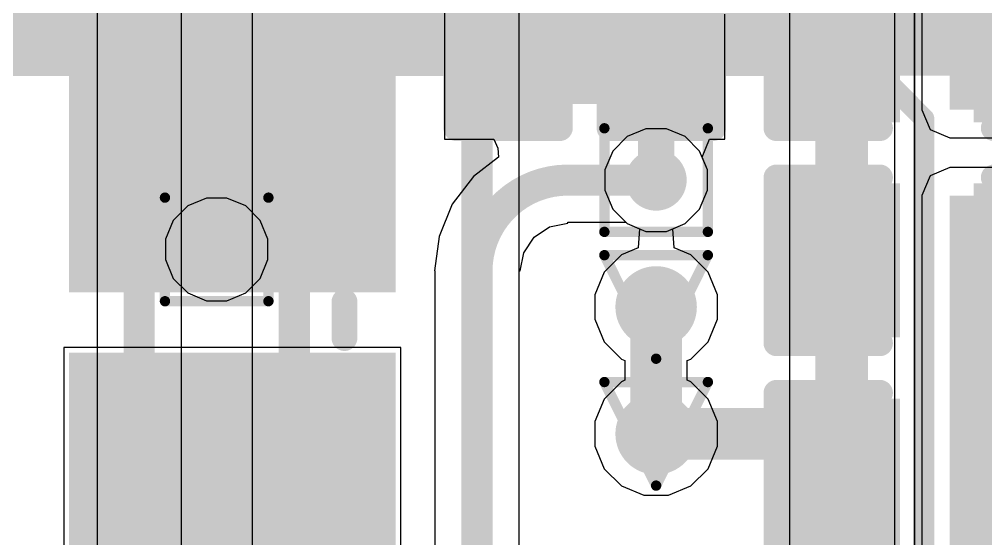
# Model space of a CAD drawing. Header units: inches. Extents: x -6 to 284, y -12 to 154.
# Drawn here: x 27.445 to 32.189, y 15.329 to 17.876 of the extents above; entities that cross this region are included whole.
import ezdxf

# ---------------------------------------------------------------- set-up
doc = ezdxf.new("R2010")
doc.units = ezdxf.units.IN
for name, color, linetype in [('Bottom Layer', 5, 'Continuous'), ('Bottom Overlay', 54, 'Continuous'), ('Bottom Paste', 16, 'Continuous'), ('Bottom Solder', 6, 'Continuous'), ('Drill Drawing', 1, 'Continuous'), ('GND-1', 16, 'Continuous'), ('GND-2', 90, 'Continuous'), ('GND-3', 216, 'Continuous'), ('GND-4', 54, 'Continuous'), ('PWR-1', 156, 'Continuous'), ('PWR-2', 130, 'Continuous'), ('Signal L1', 76, 'Continuous'), ('Signal L2', 6, 'Continuous'), ('Top Layer', 1, 'Continuous'), ('Via Holes', 16, 'Continuous')]:
    doc.layers.add(name, color=color, linetype=linetype)

# ---------------------------------------------------------------- blocks, each defined once
blk = doc.blocks.new('SMD3225_4P_B_121')
at = {"layer": 'Bottom Layer'}
for points in [[(-1.8, 1.45), (-0.4, 1.45), (-0.4, 0.25), (-1.8, 0.25)], [(0.4, 1.45), (1.8, 1.45), (1.8, 0.25), (0.4, 0.25)], [(-1.8, -0.25), (-0.4, -0.25), (-0.4, -1.45), (-1.8, -1.45)], [(0.4, -0.25), (1.8, -0.25), (1.8, -1.45), (0.4, -1.45)]]:
    blk.add_hatch(color=5, dxfattribs=at).paths.add_polyline_path(points)
at = {"layer": 'Bottom Paste'}
for points in [[(-1.8, 1.45), (-0.4, 1.45), (-0.4, 0.25), (-1.8, 0.25)], [(0.4, 1.45), (1.8, 1.45), (1.8, 0.25), (0.4, 0.25)], [(-1.8, -0.25), (-0.4, -0.25), (-0.4, -1.45), (-1.8, -1.45)], [(0.4, -0.25), (1.8, -0.25), (1.8, -1.45), (0.4, -1.45)]]:
    blk.add_hatch(color=16, dxfattribs=at).paths.add_polyline_path(points)
at = {"layer": 'Bottom Solder'}
for points in [[(-1.9016, 1.5516), (-0.2984, 1.5516), (-0.2984, 0.1484), (-1.9016, 0.1484)], [(0.2984, 1.5516), (1.9016, 1.5516), (1.9016, 0.1484), (0.2984, 0.1484)], [(-1.9016, -0.1484), (-0.2984, -0.1484), (-0.2984, -1.5516), (-1.9016, -1.5516)], [(0.2984, -0.1484), (1.9016, -0.1484), (1.9016, -1.5516), (0.2984, -1.5516)]]:
    blk.add_hatch(color=6, dxfattribs=at).paths.add_polyline_path(points)
at = {"layer": 'Bottom Overlay'}
for points in [[(-0.2032, 1.2954, 0.127, 0.127, 0), (0.1778, 1.2954, 0.127, 0.127, 0)], [(-2.0828, 0.9652, 0.127, 0.127, 0), (-1.9558, 0.8382, 0.127, 0.127, 0)], [(-2.0828, 0.7112, 0.127, 0.127, 0), (-2.0828, 0.9652, 0.127, 0.127, 0)], [(-2.0828, 0.7112, 0.127, 0.127, 0), (-1.9558, 0.8382, 0.127, 0.127, 0)], [(-1.651, 0.1016, 0.127, 0.127, 0), (-1.651, -0.0762, 0.127, 0.127, 0)], [(1.651, -0.0762, 0.127, 0.127, 0), (1.651, 0.1016, 0.127, 0.127, 0)], [(-0.2032, -1.2954, 0.127, 0.127, 0), (0.1778, -1.2954, 0.127, 0.127, 0)]]:
    blk.add_lwpolyline(points, format="xyseb", dxfattribs=at)
for points in [[(-0.2349, 1.2954, 0.0635, 0.0635, 1), (-0.1714, 1.2954, 0.0635, 0.0635, 1)], [(0.1461, 1.2954, 0.0635, 0.0635, 1), (0.2095, 1.2954, 0.0635, 0.0635, 1)], [(-2.1145, 0.9652, 0.0635, 0.0635, 1), (-2.0511, 0.9652, 0.0635, 0.0635, 1)], [(-2.1145, 0.9652, 0.0635, 0.0635, 1), (-2.0511, 0.9652, 0.0635, 0.0635, 1)], [(-1.9875, 0.8382, 0.0635, 0.0635, 1), (-1.9241, 0.8382, 0.0635, 0.0635, 1)], [(-1.9875, 0.8382, 0.0635, 0.0635, 1), (-1.9241, 0.8382, 0.0635, 0.0635, 1)], [(-2.1145, 0.7112, 0.0635, 0.0635, 1), (-2.0511, 0.7112, 0.0635, 0.0635, 1)], [(-2.1145, 0.7112, 0.0635, 0.0635, 1), (-2.0511, 0.7112, 0.0635, 0.0635, 1)], [(-1.6827, 0.1016, 0.0635, 0.0635, 1), (-1.6193, 0.1016, 0.0635, 0.0635, 1)], [(1.6193, 0.1016, 0.0635, 0.0635, 1), (1.6827, 0.1016, 0.0635, 0.0635, 1)], [(-1.6827, -0.0762, 0.0635, 0.0635, 1), (-1.6192, -0.0762, 0.0635, 0.0635, 1)], [(1.6193, -0.0762, 0.0635, 0.0635, 1), (1.6827, -0.0762, 0.0635, 0.0635, 1)], [(-0.2349, -1.2954, 0.0635, 0.0635, 1), (-0.1714, -1.2954, 0.0635, 0.0635, 1)], [(0.1461, -1.2954, 0.0635, 0.0635, 1), (0.2095, -1.2954, 0.0635, 0.0635, 1)]]:
    blk.add_lwpolyline(points, format="xyseb", close=True, dxfattribs=at)
blk = doc.blocks.new('R___0201_B_225')
at = {"layer": 'Bottom Layer'}
for points in [[(-0.41, 0.185), (-0.14, 0.185), (-0.14, -0.185), (-0.41, -0.185)], [(0.14, 0.185), (0.41, 0.185), (0.41, -0.185), (0.14, -0.185)]]:
    blk.add_hatch(color=5, dxfattribs=at).paths.add_polyline_path(points)
at = {"layer": 'Bottom Paste'}
for points in [[(-0.41, 0.185), (-0.14, 0.185), (-0.14, -0.185), (-0.41, -0.185)], [(0.14, 0.185), (0.41, 0.185), (0.41, -0.185), (0.14, -0.185)]]:
    blk.add_hatch(color=16, dxfattribs=at).paths.add_polyline_path(points)
at = {"layer": 'Bottom Solder'}
for points in [[(-0.465, 0.24), (-0.085, 0.24), (-0.085, -0.24), (-0.465, -0.24)], [(0.085, 0.24), (0.465, 0.24), (0.465, -0.24), (0.085, -0.24)]]:
    blk.add_hatch(color=6, dxfattribs=at).paths.add_polyline_path(points)
at = {"layer": 'Bottom Overlay'}
for points in [[(-0.4826, 0.254, 0.127, 0.127, 0), (0.4826, 0.254, 0.127, 0.127, 0)], [(-0.4826, -0.254, 0.127, 0.127, 0), (-0.4826, 0.254, 0.127, 0.127, 0)], [(0.4826, -0.254, 0.127, 0.127, 0), (0.4826, 0.254, 0.127, 0.127, 0)], [(0.4826, -0.254, 0.127, 0.127, 0), (-0.4826, -0.254, 0.127, 0.127, 0)]]:
    blk.add_lwpolyline(points, format="xyseb", dxfattribs=at)
for points in [[(-0.5144, 0.254, 0.0635, 0.0635, 1), (-0.4509, 0.254, 0.0635, 0.0635, 1)], [(-0.5144, 0.254, 0.0635, 0.0635, 1), (-0.4509, 0.254, 0.0635, 0.0635, 1)], [(0.4509, 0.254, 0.0635, 0.0635, 1), (0.5144, 0.254, 0.0635, 0.0635, 1)], [(0.4509, 0.254, 0.0635, 0.0635, 1), (0.5144, 0.254, 0.0635, 0.0635, 1)], [(-0.5143, -0.254, 0.0635, 0.0635, 1), (-0.4508, -0.254, 0.0635, 0.0635, 1)], [(-0.5143, -0.254, 0.0635, 0.0635, 1), (-0.4508, -0.254, 0.0635, 0.0635, 1)], [(0.4509, -0.254, 0.0635, 0.0635, 1), (0.5144, -0.254, 0.0635, 0.0635, 1)], [(0.4509, -0.254, 0.0635, 0.0635, 1), (0.5144, -0.254, 0.0635, 0.0635, 1)]]:
    blk.add_lwpolyline(points, format="xyseb", close=True, dxfattribs=at)
blk = doc.blocks.new('R___0201_B_226')
at = {"layer": 'Bottom Layer'}
for points in [[(-0.41, 0.185), (-0.14, 0.185), (-0.14, -0.185), (-0.41, -0.185)], [(0.14, 0.185), (0.41, 0.185), (0.41, -0.185), (0.14, -0.185)]]:
    blk.add_hatch(color=5, dxfattribs=at).paths.add_polyline_path(points)
at = {"layer": 'Bottom Paste'}
for points in [[(-0.41, 0.185), (-0.14, 0.185), (-0.14, -0.185), (-0.41, -0.185)], [(0.14, 0.185), (0.41, 0.185), (0.41, -0.185), (0.14, -0.185)]]:
    blk.add_hatch(color=16, dxfattribs=at).paths.add_polyline_path(points)
at = {"layer": 'Bottom Solder'}
for points in [[(-0.465, 0.24), (-0.085, 0.24), (-0.085, -0.24), (-0.465, -0.24)], [(0.085, 0.24), (0.465, 0.24), (0.465, -0.24), (0.085, -0.24)]]:
    blk.add_hatch(color=6, dxfattribs=at).paths.add_polyline_path(points)
at = {"layer": 'Bottom Overlay'}
for points in [[(0.4826, 0.254, 0.127, 0.127, 0), (-0.4826, 0.254, 0.127, 0.127, 0)], [(-0.4826, -0.254, 0.127, 0.127, 0), (-0.4826, 0.254, 0.127, 0.127, 0)], [(0.4826, -0.254, 0.127, 0.127, 0), (0.4826, 0.254, 0.127, 0.127, 0)], [(0.4826, -0.254, 0.127, 0.127, 0), (-0.4826, -0.254, 0.127, 0.127, 0)]]:
    blk.add_lwpolyline(points, format="xyseb", dxfattribs=at)
for points in [[(-0.5143, 0.254, 0.0635, 0.0635, 1), (-0.4508, 0.254, 0.0635, 0.0635, 1)], [(-0.5143, 0.254, 0.0635, 0.0635, 1), (-0.4508, 0.254, 0.0635, 0.0635, 1)], [(0.4508, 0.254, 0.0635, 0.0635, 1), (0.5143, 0.254, 0.0635, 0.0635, 1)], [(0.4508, 0.254, 0.0635, 0.0635, 1), (0.5143, 0.254, 0.0635, 0.0635, 1)], [(-0.5143, -0.254, 0.0635, 0.0635, 1), (-0.4508, -0.254, 0.0635, 0.0635, 1)], [(-0.5143, -0.254, 0.0635, 0.0635, 1), (-0.4508, -0.254, 0.0635, 0.0635, 1)], [(0.4508, -0.254, 0.0635, 0.0635, 1), (0.5143, -0.254, 0.0635, 0.0635, 1)], [(0.4508, -0.254, 0.0635, 0.0635, 1), (0.5143, -0.254, 0.0635, 0.0635, 1)]]:
    blk.add_lwpolyline(points, format="xyseb", close=True, dxfattribs=at)
blk = doc.blocks.new('C___0402_B_428')
at = {"layer": 'Bottom Layer'}
for points in [[(-0.2413, 0.3175), (-0.2413, -0.3175), (-0.6985, -0.3175), (-0.6985, 0.3175)], [(0.6985, 0.3175), (0.6985, -0.3175), (0.2413, -0.3175), (0.2413, 0.3175)]]:
    blk.add_hatch(color=5, dxfattribs=at).paths.add_polyline_path(points)
at = {"layer": 'Bottom Paste'}
for points in [[(-0.2413, 0.3175), (-0.2413, -0.3175), (-0.6985, -0.3175), (-0.6985, 0.3175)], [(0.6985, 0.3175), (0.6985, -0.3175), (0.2413, -0.3175), (0.2413, 0.3175)]]:
    blk.add_hatch(color=16, dxfattribs=at).paths.add_polyline_path(points)
at = {"layer": 'Bottom Solder'}
for points in [[(-0.1813, 0.3775), (-0.1813, -0.3775), (-0.7585, -0.3775), (-0.7585, 0.3775)], [(0.7585, 0.3775), (0.7585, -0.3775), (0.1813, -0.3775), (0.1813, 0.3775)]]:
    blk.add_hatch(color=6, dxfattribs=at).paths.add_polyline_path(points)
at = {"layer": 'Bottom Overlay'}
for points in [[(-0.7874, 0.4064, 0.127, 0.127, 0), (-0.2794, 0.4064, 0.127, 0.127, 0)], [(-0.7874, -0.4064, 0.127, 0.127, 0), (-0.7874, 0.4064, 0.127, 0.127, 0)], [(0.2794, 0.4064, 0.127, 0.127, 0), (0.7874, 0.4064, 0.127, 0.127, 0)], [(0.7874, -0.4064, 0.127, 0.127, 0), (0.7874, 0.4064, 0.127, 0.127, 0)], [(-0.7874, -0.4064, 0.127, 0.127, 0), (-0.2794, -0.4064, 0.127, 0.127, 0)], [(0.2794, -0.4064, 0.127, 0.127, 0), (0.7874, -0.4064, 0.127, 0.127, 0)]]:
    blk.add_lwpolyline(points, format="xyseb", dxfattribs=at)
for points in [[(-0.8191, 0.4064, 0.0635, 0.0635, 1), (-0.7556, 0.4064, 0.0635, 0.0635, 1)], [(-0.8191, 0.4064, 0.0635, 0.0635, 1), (-0.7556, 0.4064, 0.0635, 0.0635, 1)], [(-0.3111, 0.4064, 0.0635, 0.0635, 1), (-0.2477, 0.4064, 0.0635, 0.0635, 1)], [(0.2477, 0.4064, 0.0635, 0.0635, 1), (0.3111, 0.4064, 0.0635, 0.0635, 1)], [(0.7556, 0.4064, 0.0635, 0.0635, 1), (0.8191, 0.4064, 0.0635, 0.0635, 1)], [(0.7556, 0.4064, 0.0635, 0.0635, 1), (0.8191, 0.4064, 0.0635, 0.0635, 1)], [(-0.8191, -0.4064, 0.0635, 0.0635, 1), (-0.7556, -0.4064, 0.0635, 0.0635, 1)], [(-0.8191, -0.4064, 0.0635, 0.0635, 1), (-0.7556, -0.4064, 0.0635, 0.0635, 1)], [(-0.3111, -0.4064, 0.0635, 0.0635, 1), (-0.2477, -0.4064, 0.0635, 0.0635, 1)], [(0.2477, -0.4064, 0.0635, 0.0635, 1), (0.3111, -0.4064, 0.0635, 0.0635, 1)], [(0.7556, -0.4064, 0.0635, 0.0635, 1), (0.8191, -0.4064, 0.0635, 0.0635, 1)], [(0.7556, -0.4064, 0.0635, 0.0635, 1), (0.8191, -0.4064, 0.0635, 0.0635, 1)]]:
    blk.add_lwpolyline(points, format="xyseb", close=True, dxfattribs=at)
blk = doc.blocks.new('C___0402_B_429')
at = {"layer": 'Bottom Layer'}
for points in [[(-0.2413, 0.3175), (-0.2413, -0.3175), (-0.6985, -0.3175), (-0.6985, 0.3175)], [(0.6985, 0.3175), (0.6985, -0.3175), (0.2413, -0.3175), (0.2413, 0.3175)]]:
    blk.add_hatch(color=5, dxfattribs=at).paths.add_polyline_path(points)
at = {"layer": 'Bottom Paste'}
for points in [[(-0.2413, 0.3175), (-0.2413, -0.3175), (-0.6985, -0.3175), (-0.6985, 0.3175)], [(0.6985, 0.3175), (0.6985, -0.3175), (0.2413, -0.3175), (0.2413, 0.3175)]]:
    blk.add_hatch(color=16, dxfattribs=at).paths.add_polyline_path(points)
at = {"layer": 'Bottom Solder'}
for points in [[(-0.1813, 0.3775), (-0.1813, -0.3775), (-0.7585, -0.3775), (-0.7585, 0.3775)], [(0.7585, 0.3775), (0.7585, -0.3775), (0.1813, -0.3775), (0.1813, 0.3775)]]:
    blk.add_hatch(color=6, dxfattribs=at).paths.add_polyline_path(points)
at = {"layer": 'Bottom Overlay'}
for points in [[(-0.2794, 0.4064, 0.127, 0.127, 0), (-0.7874, 0.4064, 0.127, 0.127, 0)], [(-0.7874, 0.4064, 0.127, 0.127, 0), (-0.7874, -0.4064, 0.127, 0.127, 0)], [(0.7874, 0.4064, 0.127, 0.127, 0), (0.2794, 0.4064, 0.127, 0.127, 0)], [(0.7874, 0.4064, 0.127, 0.127, 0), (0.7874, -0.4064, 0.127, 0.127, 0)], [(-0.2794, -0.4064, 0.127, 0.127, 0), (-0.7874, -0.4064, 0.127, 0.127, 0)], [(0.7874, -0.4064, 0.127, 0.127, 0), (0.2794, -0.4064, 0.127, 0.127, 0)]]:
    blk.add_lwpolyline(points, format="xyseb", dxfattribs=at)
for points in [[(-0.8191, 0.4064, 0.0635, 0.0635, 1), (-0.7556, 0.4064, 0.0635, 0.0635, 1)], [(-0.8191, 0.4064, 0.0635, 0.0635, 1), (-0.7556, 0.4064, 0.0635, 0.0635, 1)], [(-0.3111, 0.4064, 0.0635, 0.0635, 1), (-0.2477, 0.4064, 0.0635, 0.0635, 1)], [(0.2477, 0.4064, 0.0635, 0.0635, 1), (0.3112, 0.4064, 0.0635, 0.0635, 1)], [(0.7556, 0.4064, 0.0635, 0.0635, 1), (0.8191, 0.4064, 0.0635, 0.0635, 1)], [(0.7556, 0.4064, 0.0635, 0.0635, 1), (0.8191, 0.4064, 0.0635, 0.0635, 1)], [(-0.8191, -0.4064, 0.0635, 0.0635, 1), (-0.7556, -0.4064, 0.0635, 0.0635, 1)], [(-0.8191, -0.4064, 0.0635, 0.0635, 1), (-0.7556, -0.4064, 0.0635, 0.0635, 1)], [(-0.3111, -0.4064, 0.0635, 0.0635, 1), (-0.2477, -0.4064, 0.0635, 0.0635, 1)], [(0.2477, -0.4064, 0.0635, 0.0635, 1), (0.3112, -0.4064, 0.0635, 0.0635, 1)], [(0.7556, -0.4064, 0.0635, 0.0635, 1), (0.8191, -0.4064, 0.0635, 0.0635, 1)], [(0.7556, -0.4064, 0.0635, 0.0635, 1), (0.8191, -0.4064, 0.0635, 0.0635, 1)]]:
    blk.add_lwpolyline(points, format="xyseb", close=True, dxfattribs=at)
blk = doc.blocks.new('C___0402_B_491')
at = {"layer": 'Bottom Layer'}
for points in [[(-0.2413, 0.3175), (-0.2413, -0.3175), (-0.6985, -0.3175), (-0.6985, 0.3175)], [(0.6985, 0.3175), (0.6985, -0.3175), (0.2413, -0.3175), (0.2413, 0.3175)]]:
    blk.add_hatch(color=5, dxfattribs=at).paths.add_polyline_path(points)
at = {"layer": 'Bottom Paste'}
for points in [[(-0.2413, 0.3175), (-0.2413, -0.3175), (-0.6985, -0.3175), (-0.6985, 0.3175)], [(0.6985, 0.3175), (0.6985, -0.3175), (0.2413, -0.3175), (0.2413, 0.3175)]]:
    blk.add_hatch(color=16, dxfattribs=at).paths.add_polyline_path(points)
at = {"layer": 'Bottom Solder'}
for points in [[(-0.1813, 0.3775), (-0.1813, -0.3775), (-0.7585, -0.3775), (-0.7585, 0.3775)], [(0.7585, 0.3775), (0.7585, -0.3775), (0.1813, -0.3775), (0.1813, 0.3775)]]:
    blk.add_hatch(color=6, dxfattribs=at).paths.add_polyline_path(points)
at = {"layer": 'Bottom Overlay'}
for points in [[(-0.7874, 0.4064, 0.127, 0.127, 0), (-0.2794, 0.4064, 0.127, 0.127, 0)], [(-0.7874, -0.4064, 0.127, 0.127, 0), (-0.7874, 0.4064, 0.127, 0.127, 0)], [(0.2794, 0.4064, 0.127, 0.127, 0), (0.7874, 0.4064, 0.127, 0.127, 0)], [(0.7874, -0.4064, 0.127, 0.127, 0), (0.7874, 0.4064, 0.127, 0.127, 0)], [(-0.7874, -0.4064, 0.127, 0.127, 0), (-0.2794, -0.4064, 0.127, 0.127, 0)], [(0.2794, -0.4064, 0.127, 0.127, 0), (0.7874, -0.4064, 0.127, 0.127, 0)]]:
    blk.add_lwpolyline(points, format="xyseb", dxfattribs=at)
for points in [[(-0.8191, 0.4064, 0.0635, 0.0635, 1), (-0.7556, 0.4064, 0.0635, 0.0635, 1)], [(-0.8191, 0.4064, 0.0635, 0.0635, 1), (-0.7556, 0.4064, 0.0635, 0.0635, 1)], [(-0.3111, 0.4064, 0.0635, 0.0635, 1), (-0.2477, 0.4064, 0.0635, 0.0635, 1)], [(0.2477, 0.4064, 0.0635, 0.0635, 1), (0.3111, 0.4064, 0.0635, 0.0635, 1)], [(0.7556, 0.4064, 0.0635, 0.0635, 1), (0.8191, 0.4064, 0.0635, 0.0635, 1)], [(0.7556, 0.4064, 0.0635, 0.0635, 1), (0.8191, 0.4064, 0.0635, 0.0635, 1)], [(-0.8191, -0.4064, 0.0635, 0.0635, 1), (-0.7556, -0.4064, 0.0635, 0.0635, 1)], [(-0.8191, -0.4064, 0.0635, 0.0635, 1), (-0.7556, -0.4064, 0.0635, 0.0635, 1)], [(-0.3111, -0.4064, 0.0635, 0.0635, 1), (-0.2477, -0.4064, 0.0635, 0.0635, 1)], [(0.2477, -0.4064, 0.0635, 0.0635, 1), (0.3111, -0.4064, 0.0635, 0.0635, 1)], [(0.7556, -0.4064, 0.0635, 0.0635, 1), (0.8191, -0.4064, 0.0635, 0.0635, 1)], [(0.7556, -0.4064, 0.0635, 0.0635, 1), (0.8191, -0.4064, 0.0635, 0.0635, 1)]]:
    blk.add_lwpolyline(points, format="xyseb", close=True, dxfattribs=at)

msp = doc.modelspace()

# ---------------------------------------------------------------- hatches: boundary and pattern name
at = {"layer": 'Bottom Layer'}
for points in [[(32.0133, 17.4324), (34.0744, 17.4324), (34.0744, 19.8022), (32.0133, 19.8022)], [(32.0133, 15.0924), (33.7849, 15.0924), (33.7849, 17.0111), (32.0133, 17.0111)]]:
    msp.add_hatch(color=5, dxfattribs=at).paths.add_polyline_path(points)
h = msp.add_hatch(color=5, dxfattribs=at)
edge = h.paths.add_edge_path()
edge.add_arc((30.5716, 17.0873), 0.15, 0, 360)
h = msp.add_hatch(color=5, dxfattribs=at)
edge = h.paths.add_edge_path()
edge.add_arc((28.4144, 16.7471), 0.15, 0, 360)
h = msp.add_hatch(color=5, dxfattribs=at)
edge = h.paths.add_edge_path()
edge.add_arc((30.5716, 16.465), 0.2, 0, 360)
h = msp.add_hatch(color=5, dxfattribs=at)
edge = h.paths.add_edge_path()
edge.add_arc((30.5716, 15.8427), 0.2, 0, 360)
at = {"layer": 'GND-1'}
h = msp.add_hatch(color=16, dxfattribs=at)
edge = h.paths.add_edge_path()
edge.add_arc((30.5716, 17.0873), 0.15, 0, 360)
h = msp.add_hatch(color=16, dxfattribs=at)
edge = h.paths.add_edge_path()
edge.add_arc((28.4144, 16.7471), 0.15, 0, 360)
h = msp.add_hatch(color=16, dxfattribs=at)
edge = h.paths.add_edge_path()
edge.add_arc((30.5716, 16.465), 0.2, 0, 360)
h = msp.add_hatch(color=16, dxfattribs=at)
edge = h.paths.add_edge_path()
edge.add_arc((30.5716, 15.8427), 0.2, 0, 360)
at = {"layer": 'GND-2'}
h = msp.add_hatch(color=90, dxfattribs=at)
edge = h.paths.add_edge_path()
edge.add_arc((30.5716, 17.0873), 0.15, 0, 360)
h = msp.add_hatch(color=90, dxfattribs=at)
edge = h.paths.add_edge_path()
edge.add_arc((28.4144, 16.7471), 0.15, 0, 360)
h = msp.add_hatch(color=90, dxfattribs=at)
edge = h.paths.add_edge_path()
edge.add_arc((30.5716, 16.465), 0.2, 0, 360)
h = msp.add_hatch(color=90, dxfattribs=at)
edge = h.paths.add_edge_path()
edge.add_arc((30.5716, 15.8427), 0.2, 0, 360)
at = {"layer": 'GND-3'}
h = msp.add_hatch(color=216, dxfattribs=at)
edge = h.paths.add_edge_path()
edge.add_arc((30.5716, 17.0873), 0.15, 0, 360)
h = msp.add_hatch(color=216, dxfattribs=at)
edge = h.paths.add_edge_path()
edge.add_arc((28.4144, 16.7471), 0.15, 0, 360)
h = msp.add_hatch(color=216, dxfattribs=at)
edge = h.paths.add_edge_path()
edge.add_arc((30.5716, 16.465), 0.2, 0, 360)
h = msp.add_hatch(color=216, dxfattribs=at)
edge = h.paths.add_edge_path()
edge.add_arc((30.5716, 15.8427), 0.2, 0, 360)
at = {"layer": 'GND-4'}
h = msp.add_hatch(color=54, dxfattribs=at)
edge = h.paths.add_edge_path()
edge.add_arc((30.5716, 17.0873), 0.15, 0, 360)
h = msp.add_hatch(color=54, dxfattribs=at)
edge = h.paths.add_edge_path()
edge.add_arc((28.4144, 16.7471), 0.15, 0, 360)
h = msp.add_hatch(color=54, dxfattribs=at)
edge = h.paths.add_edge_path()
edge.add_arc((30.5716, 16.465), 0.2, 0, 360)
h = msp.add_hatch(color=54, dxfattribs=at)
edge = h.paths.add_edge_path()
edge.add_arc((30.5716, 15.8427), 0.2, 0, 360)
at = {"layer": 'PWR-1'}
h = msp.add_hatch(color=156, dxfattribs=at)
edge = h.paths.add_edge_path()
edge.add_arc((30.5716, 17.0873), 0.15, 0, 360)
h = msp.add_hatch(color=156, dxfattribs=at)
edge = h.paths.add_edge_path()
edge.add_arc((28.4144, 16.7471), 0.15, 0, 360)
h = msp.add_hatch(color=156, dxfattribs=at)
edge = h.paths.add_edge_path()
edge.add_arc((30.5716, 16.465), 0.2, 0, 360)
msp.add_hatch(color=156, dxfattribs=at).paths.add_polyline_path([(32.0133, 15.3783), (33.0778, 15.3783), (33.0778, 16.6857), (32.0133, 16.6857)])
h = msp.add_hatch(color=156, dxfattribs=at)
edge = h.paths.add_edge_path()
edge.add_arc((30.5716, 15.8427), 0.2, 0, 360)
at = {"layer": 'PWR-2'}
h = msp.add_hatch(color=130, dxfattribs=at)
edge = h.paths.add_edge_path()
edge.add_arc((30.5716, 17.0873), 0.15, 0, 360)
h = msp.add_hatch(color=130, dxfattribs=at)
edge = h.paths.add_edge_path()
edge.add_arc((28.4144, 16.7471), 0.15, 0, 360)
h = msp.add_hatch(color=130, dxfattribs=at)
edge = h.paths.add_edge_path()
edge.add_arc((30.5716, 16.465), 0.2, 0, 360)
h = msp.add_hatch(color=130, dxfattribs=at)
edge = h.paths.add_edge_path()
edge.add_arc((30.5716, 15.8427), 0.2, 0, 360)
at = {"layer": 'Signal L1'}
h = msp.add_hatch(color=76, dxfattribs=at)
edge = h.paths.add_edge_path()
edge.add_arc((30.5716, 17.0873), 0.15, 0, 360)
h = msp.add_hatch(color=76, dxfattribs=at)
edge = h.paths.add_edge_path()
edge.add_arc((28.4144, 16.7471), 0.15, 0, 360)
h = msp.add_hatch(color=76, dxfattribs=at)
edge = h.paths.add_edge_path()
edge.add_arc((30.5716, 16.465), 0.2, 0, 360)
h = msp.add_hatch(color=76, dxfattribs=at)
edge = h.paths.add_edge_path()
edge.add_arc((30.5716, 15.8427), 0.2, 0, 360)
at = {"layer": 'Signal L2'}
h = msp.add_hatch(color=6, dxfattribs=at)
edge = h.paths.add_edge_path()
edge.add_arc((30.5716, 17.0873), 0.15, 0, 360)
h = msp.add_hatch(color=6, dxfattribs=at)
edge = h.paths.add_edge_path()
edge.add_arc((28.4144, 16.7471), 0.15, 0, 360)
h = msp.add_hatch(color=6, dxfattribs=at)
edge = h.paths.add_edge_path()
edge.add_arc((30.5716, 16.465), 0.2, 0, 360)
h = msp.add_hatch(color=6, dxfattribs=at)
edge = h.paths.add_edge_path()
edge.add_arc((30.5716, 15.8427), 0.2, 0, 360)
at = {"layer": 'Top Layer'}
h = msp.add_hatch(color=1, dxfattribs=at)
edge = h.paths.add_edge_path()
edge.add_arc((30.5716, 17.0873), 0.15, 0, 360)
h = msp.add_hatch(color=1, dxfattribs=at)
edge = h.paths.add_edge_path()
edge.add_arc((28.4144, 16.7471), 0.15, 0, 360)
h = msp.add_hatch(color=1, dxfattribs=at)
edge = h.paths.add_edge_path()
edge.add_arc((30.5716, 16.465), 0.2, 0, 360)
h = msp.add_hatch(color=1, dxfattribs=at)
edge = h.paths.add_edge_path()
edge.add_arc((30.5716, 15.8427), 0.2, 0, 360)
at = {"layer": 'Via Holes'}
h = msp.add_hatch(color=7, dxfattribs=at)
edge = h.paths.add_edge_path()
edge.add_arc((30.5716, 17.0873), 0.075, 0, 360)
h = msp.add_hatch(color=7, dxfattribs=at)
edge = h.paths.add_edge_path()
edge.add_arc((28.4144, 16.7471), 0.075, 0, 360)
h = msp.add_hatch(color=7, dxfattribs=at)
edge = h.paths.add_edge_path()
edge.add_arc((30.5716, 16.465), 0.1, 0, 360)
h = msp.add_hatch(color=7, dxfattribs=at)
edge = h.paths.add_edge_path()
edge.add_arc((30.5716, 15.8427), 0.1, 0, 360)

# ---------------------------------------------------------------- linework, layer by layer
at = {"layer": 'Bottom Layer'}
for p, q in [((31.8759, 19.8022), (31.8759, 17.4324)), ((29.5327, 17.9396), (29.5327, 17.8379)), ((30.909, 17.8119), (30.909, 17.9008)), ((29.5327, 17.8379), (29.5327, 17.749)), ((30.909, 17.749), (30.909, 17.8119)), ((29.5327, 17.749), (29.5327, 17.2879)), ((30.909, 17.2879), (30.909, 17.749)), ((31.8759, 17.4324), (31.9161, 17.3352)), ((31.9161, 17.3352), (32.0133, 17.2949)), ((29.5327, 17.2879), (29.7741, 17.2879)), ((29.7741, 17.2879), (29.7943, 17.2441)), ((30.7977, 17.199), (30.8333, 17.2879)), ((30.8333, 17.2879), (30.909, 17.2879)), ((32.0133, 17.2949), (34.0744, 17.2949)), ((29.7943, 17.2441), (29.7985, 17.199)), ((29.7985, 17.199), (29.6752, 17.1044)), ((30.8232, 17.1373), (30.7977, 17.199)), ((30.8232, 17.0372), (30.8232, 17.1373)), ((32.0133, 17.1485), (31.9161, 17.1083)), ((33.7849, 17.1485), (32.0133, 17.1485)), ((29.6752, 17.1044), (29.5711, 16.9688)), ((31.9161, 17.1083), (31.8759, 17.0111)), ((30.7849, 16.9448), (30.8232, 17.0372)), ((31.8759, 17.0111), (31.8759, 15.0924)), ((29.5711, 16.9688), (29.5058, 16.811)), ((30.7141, 16.874), (30.7849, 16.9448)), ((29.9723, 16.8072), (30.0483, 16.858)), ((30.0483, 16.858), (30.138, 16.8759)), ((30.138, 16.8759), (30.138, 16.8801)), ((30.138, 16.8801), (30.423, 16.8801)), ((30.423, 16.8801), (30.4291, 16.874)), ((30.4291, 16.874), (30.5216, 16.8357)), ((30.6217, 16.8357), (30.7141, 16.874)), ((29.5058, 16.811), (29.4835, 16.6416)), ((29.9215, 16.7312), (29.9723, 16.8072)), ((30.5216, 16.8357), (30.6217, 16.8357)), ((29.9037, 16.6416), (29.9215, 16.7312)), ((29.4835, 16.6416), (29.4851, 16.6416)), ((29.4851, 16.6416), (29.4851, 14.5854)), ((29.8994, 14.5854), (29.8994, 16.6416)), ((29.8994, 16.6416), (29.9037, 16.6416)), ((29.3176, 16.2658), (27.6636, 16.2658)), ((27.6636, 16.2658), (27.6636, 14.8118)), ((29.3176, 14.8118), (29.3176, 16.2658))]:
    msp.add_line(p, q, dxfattribs=at)
for points in [[(31.4799, 17.7487, 0.254, 0.254, 0), (31.4799, 17.7499, 0.254, 0.254, 0)], [(31.4799, 16.6936, 0.254, 0.254, 0), (31.4799, 17.7487, 0.254, 0.254, 0)], [(29.8447, 17.5499, 0.1778, 0.1778, 0), (30.6478, 17.5499, 0.1778, 0.1778, 0)], [(30.5716, 17.0873, 0.1778, 0.1778, 0), (30.5716, 17.4737, 0.1778, 0.1778, 0)], [(28.8564, 17.0873, 0.254, 0.254, -0.198912), (28.4906, 17.2388, 0.254, 0.254, 0)], [(29.6923, 16.6416, 0.1524, 0.1524, -0.414214), (30.138, 17.0873, 0.1524, 0.1524, 0)], [(30.138, 17.0873, 0.1524, 0.1524, 0), (30.5716, 17.0873, 0.1524, 0.1524, 0)], [(31.4799, 15.8538, 0.254, 0.254, 0), (31.4799, 16.6936, 0.254, 0.254, 0)], [(29.6923, 14.1175, 0.1524, 0.1524, 0), (29.6923, 16.6416, 0.1524, 0.1524, 0)], [(30.5716, 15.8427, 0.254, 0.254, 0), (30.5716, 16.465, 0.254, 0.254, 0)], [(30.5716, 15.8427, 0.254, 0.254, 0), (31.453, 15.8427, 0.254, 0.254, 0)], [(31.4799, 15.8538, 0.254, 0.254, -0.198911), (31.453, 15.8427, 0.254, 0.254, 0)], [(28.4906, 14.1468, 0.1778, 0.1778, 0), (28.4906, 15.5388, 0.1778, 0.1778, 0)]]:
    msp.add_lwpolyline(points, format="xyseb", dxfattribs=at)
for points in [[(31.4164, 17.7499, 0.127, 0.127, 1), (31.5434, 17.7499, 0.127, 0.127, 1)], [(31.4164, 17.7487, 0.127, 0.127, 1), (31.5434, 17.7487, 0.127, 0.127, 1)], [(31.4164, 17.7487, 0.127, 0.127, 1), (31.5434, 17.7487, 0.127, 0.127, 1)], [(29.8002, 17.5499, 0.0889, 0.0889, 1), (29.8891, 17.5499, 0.0889, 0.0889, 1)], [(30.6034, 17.5499, 0.0889, 0.0889, 1), (30.6923, 17.5499, 0.0889, 0.0889, 1)], [(30.5272, 17.4737, 0.0889, 0.0889, 1), (30.6161, 17.4737, 0.0889, 0.0889, 1)], [(28.4271, 17.2388, 0.127, 0.127, 1), (28.5541, 17.2388, 0.127, 0.127, 1)], [(28.7929, 17.0873, 0.127, 0.127, 1), (28.9199, 17.0873, 0.127, 0.127, 1)], [(30.5272, 17.0873, 0.0889, 0.0889, 1), (30.6161, 17.0873, 0.0889, 0.0889, 1)], [(30.0999, 17.0873, 0.0762, 0.0762, 1), (30.1761, 17.0873, 0.0762, 0.0762, 1)], [(30.0999, 17.0873, 0.0762, 0.0762, 1), (30.1761, 17.0873, 0.0762, 0.0762, 1)], [(30.5335, 17.0873, 0.0762, 0.0762, 1), (30.6097, 17.0873, 0.0762, 0.0762, 1)], [(31.4164, 16.6936, 0.127, 0.127, 1), (31.5434, 16.6936, 0.127, 0.127, 1)], [(31.4164, 16.6936, 0.127, 0.127, 1), (31.5434, 16.6936, 0.127, 0.127, 1)], [(29.6542, 16.6416, 0.0762, 0.0762, 1), (29.7304, 16.6416, 0.0762, 0.0762, 1)], [(29.6542, 16.6416, 0.0762, 0.0762, 1), (29.7304, 16.6416, 0.0762, 0.0762, 1)], [(30.5081, 16.465, 0.127, 0.127, 1), (30.6351, 16.465, 0.127, 0.127, 1)], [(30.5081, 15.8427, 0.127, 0.127, 1), (30.6351, 15.8427, 0.127, 0.127, 1)], [(30.5081, 15.8427, 0.127, 0.127, 1), (30.6351, 15.8427, 0.127, 0.127, 1)], [(31.3895, 15.8427, 0.127, 0.127, 1), (31.5165, 15.8427, 0.127, 0.127, 1)], [(31.3895, 15.8427, 0.127, 0.127, 1), (31.5165, 15.8427, 0.127, 0.127, 1)], [(31.4164, 15.8538, 0.127, 0.127, 1), (31.5434, 15.8538, 0.127, 0.127, 1)], [(31.4164, 15.8538, 0.127, 0.127, 1), (31.5434, 15.8538, 0.127, 0.127, 1)], [(28.4462, 15.5388, 0.0889, 0.0889, 1), (28.5351, 15.5388, 0.0889, 0.0889, 1)]]:
    msp.add_lwpolyline(points, format="xyseb", close=True, dxfattribs=at)
at = {"layer": 'Drill Drawing'}
for points in [[(30.3176, 17.3413, 0.0508, 0.0508, 0), (30.8256, 17.3413, 0.0508, 0.0508, 0)], [(30.3176, 16.8333, 0.0508, 0.0508, 0), (30.3176, 17.3413, 0.0508, 0.0508, 0)], [(30.8256, 16.8333, 0.0508, 0.0508, 0), (30.8256, 17.3413, 0.0508, 0.0508, 0)], [(28.1604, 17.0011, 0.0508, 0.0508, 0), (28.6684, 17.0011, 0.0508, 0.0508, 0)], [(28.1604, 16.4931, 0.0508, 0.0508, 0), (28.1604, 17.0011, 0.0508, 0.0508, 0)], [(28.6684, 16.4931, 0.0508, 0.0508, 0), (28.6684, 17.0011, 0.0508, 0.0508, 0)], [(30.3176, 16.8333, 0.0508, 0.0508, 0), (30.8256, 16.8333, 0.0508, 0.0508, 0)], [(30.3176, 16.719, 0.0508, 0.0508, 0), (30.8256, 16.719, 0.0508, 0.0508, 0)], [(30.3176, 16.719, 0.0508, 0.0508, 0), (30.5716, 16.211, 0.0508, 0.0508, 0)], [(30.5716, 16.211, 0.0508, 0.0508, 0), (30.8256, 16.719, 0.0508, 0.0508, 0)], [(28.1604, 16.4931, 0.0508, 0.0508, 0), (28.6684, 16.4931, 0.0508, 0.0508, 0)], [(30.3176, 16.0967, 0.0508, 0.0508, 0), (30.8256, 16.0967, 0.0508, 0.0508, 0)], [(30.3176, 16.0967, 0.0508, 0.0508, 0), (30.5716, 15.5887, 0.0508, 0.0508, 0)], [(30.5716, 15.5887, 0.0508, 0.0508, 0), (30.8256, 16.0967, 0.0508, 0.0508, 0)]]:
    msp.add_lwpolyline(points, format="xyseb", dxfattribs=at)
for points in [[(30.3049, 17.3413, 0.0254, 0.0254, 1), (30.3303, 17.3413, 0.0254, 0.0254, 1)], [(30.3049, 17.3413, 0.0254, 0.0254, 1), (30.3303, 17.3413, 0.0254, 0.0254, 1)], [(30.8129, 17.3413, 0.0254, 0.0254, 1), (30.8383, 17.3413, 0.0254, 0.0254, 1)], [(30.8129, 17.3413, 0.0254, 0.0254, 1), (30.8383, 17.3413, 0.0254, 0.0254, 1)], [(28.1477, 17.0011, 0.0254, 0.0254, 1), (28.1731, 17.0011, 0.0254, 0.0254, 1)], [(28.1477, 17.0011, 0.0254, 0.0254, 1), (28.1731, 17.0011, 0.0254, 0.0254, 1)], [(28.6557, 17.0011, 0.0254, 0.0254, 1), (28.6811, 17.0011, 0.0254, 0.0254, 1)], [(28.6557, 17.0011, 0.0254, 0.0254, 1), (28.6811, 17.0011, 0.0254, 0.0254, 1)], [(30.3049, 16.8333, 0.0254, 0.0254, 1), (30.3303, 16.8333, 0.0254, 0.0254, 1)], [(30.3049, 16.8333, 0.0254, 0.0254, 1), (30.3303, 16.8333, 0.0254, 0.0254, 1)], [(30.8129, 16.8333, 0.0254, 0.0254, 1), (30.8383, 16.8333, 0.0254, 0.0254, 1)], [(30.8129, 16.8333, 0.0254, 0.0254, 1), (30.8383, 16.8333, 0.0254, 0.0254, 1)], [(30.3049, 16.719, 0.0254, 0.0254, 1), (30.3303, 16.719, 0.0254, 0.0254, 1)], [(30.3049, 16.719, 0.0254, 0.0254, 1), (30.3303, 16.719, 0.0254, 0.0254, 1)], [(30.8129, 16.719, 0.0254, 0.0254, 1), (30.8383, 16.719, 0.0254, 0.0254, 1)], [(30.8129, 16.719, 0.0254, 0.0254, 1), (30.8383, 16.719, 0.0254, 0.0254, 1)], [(28.1477, 16.4931, 0.0254, 0.0254, 1), (28.1731, 16.4931, 0.0254, 0.0254, 1)], [(28.1477, 16.4931, 0.0254, 0.0254, 1), (28.1731, 16.4931, 0.0254, 0.0254, 1)], [(28.6557, 16.4931, 0.0254, 0.0254, 1), (28.6811, 16.4931, 0.0254, 0.0254, 1)], [(28.6557, 16.4931, 0.0254, 0.0254, 1), (28.6811, 16.4931, 0.0254, 0.0254, 1)], [(30.5589, 16.211, 0.0254, 0.0254, 1), (30.5843, 16.211, 0.0254, 0.0254, 1)], [(30.5589, 16.211, 0.0254, 0.0254, 1), (30.5843, 16.211, 0.0254, 0.0254, 1)], [(30.3049, 16.0967, 0.0254, 0.0254, 1), (30.3303, 16.0967, 0.0254, 0.0254, 1)], [(30.3049, 16.0967, 0.0254, 0.0254, 1), (30.3303, 16.0967, 0.0254, 0.0254, 1)], [(30.8129, 16.0967, 0.0254, 0.0254, 1), (30.8383, 16.0967, 0.0254, 0.0254, 1)], [(30.8129, 16.0967, 0.0254, 0.0254, 1), (30.8383, 16.0967, 0.0254, 0.0254, 1)], [(30.5589, 15.5887, 0.0254, 0.0254, 1), (30.5843, 15.5887, 0.0254, 0.0254, 1)], [(30.5589, 15.5887, 0.0254, 0.0254, 1), (30.5843, 15.5887, 0.0254, 0.0254, 1)]]:
    msp.add_lwpolyline(points, format="xyseb", close=True, dxfattribs=at)
at = {"layer": 'GND-1'}
for p, q in [((30.5216, 17.3389), (30.4291, 17.3006)), ((30.6217, 17.3389), (30.5216, 17.3389)), ((30.7141, 17.3006), (30.6217, 17.3389)), ((30.4291, 17.3006), (30.3583, 17.2298)), ((30.7849, 17.2298), (30.7141, 17.3006)), ((30.3583, 17.2298), (30.32, 17.1373)), ((30.8232, 17.1373), (30.7849, 17.2298)), ((30.32, 17.1373), (30.32, 17.0372)), ((30.8232, 17.0372), (30.8232, 17.1373)), ((30.32, 17.0372), (30.3583, 16.9448)), ((30.7849, 16.9448), (30.8232, 17.0372)), ((30.3583, 16.9448), (30.4291, 16.874)), ((30.7141, 16.874), (30.7849, 16.9448)), ((30.4291, 16.874), (30.5216, 16.8357)), ((30.6217, 16.8357), (30.7141, 16.874)), ((30.5216, 16.8357), (30.6217, 16.8357))]:
    msp.add_line(p, q, dxfattribs=at)
at = {"layer": 'GND-2'}
for p, q in [((30.5216, 17.3389), (30.4291, 17.3006)), ((30.6217, 17.3389), (30.5216, 17.3389)), ((30.7141, 17.3006), (30.6217, 17.3389)), ((30.4291, 17.3006), (30.3583, 17.2298)), ((30.7849, 17.2298), (30.7141, 17.3006)), ((30.3583, 17.2298), (30.32, 17.1373)), ((30.8232, 17.1373), (30.7849, 17.2298)), ((30.32, 17.1373), (30.32, 17.0372)), ((30.8232, 17.0372), (30.8232, 17.1373)), ((30.32, 17.0372), (30.3583, 16.9448)), ((30.7849, 16.9448), (30.8232, 17.0372)), ((30.3583, 16.9448), (30.4291, 16.874)), ((30.7141, 16.874), (30.7849, 16.9448)), ((30.4291, 16.874), (30.5216, 16.8357)), ((30.6217, 16.8357), (30.7141, 16.874)), ((30.5216, 16.8357), (30.6217, 16.8357))]:
    msp.add_line(p, q, dxfattribs=at)
at = {"layer": 'GND-3'}
for p, q in [((30.5216, 17.3389), (30.4291, 17.3006)), ((30.6217, 17.3389), (30.5216, 17.3389)), ((30.7141, 17.3006), (30.6217, 17.3389)), ((30.4291, 17.3006), (30.3583, 17.2298)), ((30.7849, 17.2298), (30.7141, 17.3006)), ((30.3583, 17.2298), (30.32, 17.1373)), ((30.8232, 17.1373), (30.7849, 17.2298)), ((30.32, 17.1373), (30.32, 17.0372)), ((30.8232, 17.0372), (30.8232, 17.1373)), ((30.32, 17.0372), (30.3583, 16.9448)), ((30.7849, 16.9448), (30.8232, 17.0372)), ((30.3583, 16.9448), (30.4291, 16.874)), ((30.7141, 16.874), (30.7849, 16.9448)), ((30.4291, 16.874), (30.5216, 16.8357)), ((30.6217, 16.8357), (30.7141, 16.874)), ((30.5216, 16.8357), (30.6217, 16.8357))]:
    msp.add_line(p, q, dxfattribs=at)
at = {"layer": 'GND-4'}
for p, q in [((30.5216, 17.3389), (30.4291, 17.3006)), ((30.6217, 17.3389), (30.5216, 17.3389)), ((30.7141, 17.3006), (30.6217, 17.3389)), ((30.4291, 17.3006), (30.3583, 17.2298)), ((30.7849, 17.2298), (30.7141, 17.3006)), ((30.3583, 17.2298), (30.32, 17.1373)), ((30.8232, 17.1373), (30.7849, 17.2298)), ((30.32, 17.1373), (30.32, 17.0372)), ((30.8232, 17.0372), (30.8232, 17.1373)), ((30.32, 17.0372), (30.3583, 16.9448)), ((30.7849, 16.9448), (30.8232, 17.0372)), ((30.3583, 16.9448), (30.4291, 16.874)), ((30.7141, 16.874), (30.7849, 16.9448)), ((30.4291, 16.874), (30.5216, 16.8357)), ((30.6217, 16.8357), (30.7141, 16.874)), ((30.5216, 16.8357), (30.6217, 16.8357))]:
    msp.add_line(p, q, dxfattribs=at)
at = {"layer": 'PWR-1'}
for p, q in [((30.5216, 17.3389), (30.4291, 17.3006)), ((30.6217, 17.3389), (30.5216, 17.3389)), ((30.7141, 17.3006), (30.6217, 17.3389)), ((30.4291, 17.3006), (30.3583, 17.2298)), ((30.7849, 17.2298), (30.7141, 17.3006)), ((30.3583, 17.2298), (30.32, 17.1373)), ((30.8232, 17.1373), (30.7849, 17.2298)), ((30.32, 17.1373), (30.32, 17.0372)), ((30.8232, 17.0372), (30.8232, 17.1373)), ((30.32, 17.0372), (30.3583, 16.9448)), ((30.7849, 16.9448), (30.8232, 17.0372)), ((28.3644, 16.9987), (28.2719, 16.9604)), ((28.4645, 16.9987), (28.3644, 16.9987)), ((28.5569, 16.9604), (28.4645, 16.9987)), ((28.2719, 16.9604), (28.2011, 16.8896)), ((28.6277, 16.8896), (28.5569, 16.9604)), ((30.3583, 16.9448), (30.4291, 16.874)), ((30.7141, 16.874), (30.7849, 16.9448)), ((28.2011, 16.8896), (28.1628, 16.7971)), ((28.666, 16.7971), (28.6277, 16.8896)), ((30.4291, 16.874), (30.4901, 16.8487)), ((30.4901, 16.8487), (30.4839, 16.7551)), ((30.6531, 16.8487), (30.7141, 16.874)), ((30.6594, 16.7551), (30.6531, 16.8487)), ((28.1628, 16.7971), (28.1628, 16.697)), ((28.666, 16.697), (28.666, 16.7971)), ((30.4839, 16.7551), (30.4008, 16.7207)), ((30.7425, 16.7207), (30.6594, 16.7551)), ((30.4008, 16.7207), (30.3159, 16.6358)), ((30.8273, 16.6358), (30.7425, 16.7207)), ((28.1628, 16.697), (28.2011, 16.6045)), ((28.6277, 16.6045), (28.666, 16.697)), ((28.2011, 16.6045), (28.2719, 16.5338)), ((28.5569, 16.5338), (28.6277, 16.6045)), ((30.3159, 16.6358), (30.27, 16.525)), ((30.8732, 16.525), (30.8273, 16.6358)), ((28.2719, 16.5338), (28.3644, 16.4955)), ((28.4645, 16.4955), (28.5569, 16.5338)), ((30.27, 16.525), (30.27, 16.405)), ((30.8732, 16.405), (30.8732, 16.525)), ((28.3644, 16.4955), (28.4645, 16.4955)), ((30.27, 16.405), (30.3159, 16.2941)), ((30.8273, 16.2941), (30.8732, 16.405)), ((30.3159, 16.2941), (30.4008, 16.2093)), ((30.7425, 16.2093), (30.8273, 16.2941)), ((30.4008, 16.2093), (30.4185, 16.2019)), ((30.4185, 16.2019), (30.4185, 16.1057)), ((30.7247, 16.2019), (30.7425, 16.2093)), ((30.7247, 16.1057), (30.7247, 16.2019)), ((30.4008, 16.0984), (30.3159, 16.0135)), ((30.4185, 16.1057), (30.4008, 16.0984)), ((30.7425, 16.0984), (30.7247, 16.1057)), ((30.8273, 16.0135), (30.7425, 16.0984)), ((30.3159, 16.0135), (30.27, 15.9027)), ((30.8732, 15.9027), (30.8273, 16.0135)), ((30.27, 15.9027), (30.27, 15.7827)), ((30.8732, 15.7827), (30.8732, 15.9027)), ((30.27, 15.7827), (30.3159, 15.6718)), ((30.8273, 15.6718), (30.8732, 15.7827)), ((30.3159, 15.6718), (30.4008, 15.587)), ((30.7425, 15.587), (30.8273, 15.6718)), ((30.4008, 15.587), (30.5116, 15.5411)), ((30.6316, 15.5411), (30.7425, 15.587)), ((30.5116, 15.5411), (30.6316, 15.5411))]:
    msp.add_line(p, q, dxfattribs=at)
at = {"layer": 'PWR-2'}
for p, q in [((30.5216, 17.3389), (30.4291, 17.3006)), ((30.6217, 17.3389), (30.5216, 17.3389)), ((30.7141, 17.3006), (30.6217, 17.3389)), ((30.4291, 17.3006), (30.3583, 17.2298)), ((30.7849, 17.2298), (30.7141, 17.3006)), ((30.3583, 17.2298), (30.32, 17.1373)), ((30.8232, 17.1373), (30.7849, 17.2298)), ((30.32, 17.1373), (30.32, 17.0372)), ((30.8232, 17.0372), (30.8232, 17.1373)), ((30.32, 17.0372), (30.3583, 16.9448)), ((30.7849, 16.9448), (30.8232, 17.0372)), ((28.3644, 16.9987), (28.2719, 16.9604)), ((28.4645, 16.9987), (28.3644, 16.9987)), ((28.5569, 16.9604), (28.4645, 16.9987)), ((28.2719, 16.9604), (28.2011, 16.8896)), ((28.6277, 16.8896), (28.5569, 16.9604)), ((30.3583, 16.9448), (30.4291, 16.874)), ((30.7141, 16.874), (30.7849, 16.9448)), ((28.2011, 16.8896), (28.1628, 16.7971)), ((28.666, 16.7971), (28.6277, 16.8896)), ((30.4291, 16.874), (30.4901, 16.8487)), ((30.4901, 16.8487), (30.4839, 16.7551)), ((30.6531, 16.8487), (30.7141, 16.874)), ((30.6594, 16.7551), (30.6531, 16.8487)), ((28.1628, 16.7971), (28.1628, 16.697)), ((28.666, 16.697), (28.666, 16.7971)), ((30.4839, 16.7551), (30.4008, 16.7207)), ((30.7425, 16.7207), (30.6594, 16.7551)), ((30.4008, 16.7207), (30.3159, 16.6358)), ((30.8273, 16.6358), (30.7425, 16.7207)), ((28.1628, 16.697), (28.2011, 16.6045)), ((28.6277, 16.6045), (28.666, 16.697)), ((28.2011, 16.6045), (28.2719, 16.5338)), ((28.5569, 16.5338), (28.6277, 16.6045)), ((30.3159, 16.6358), (30.27, 16.525)), ((30.8732, 16.525), (30.8273, 16.6358)), ((28.2719, 16.5338), (28.3644, 16.4955)), ((28.4645, 16.4955), (28.5569, 16.5338)), ((30.27, 16.525), (30.27, 16.405)), ((30.8732, 16.405), (30.8732, 16.525)), ((28.3644, 16.4955), (28.4645, 16.4955)), ((30.27, 16.405), (30.3159, 16.2941)), ((30.8273, 16.2941), (30.8732, 16.405)), ((30.3159, 16.2941), (30.4008, 16.2093)), ((30.7425, 16.2093), (30.8273, 16.2941)), ((30.4008, 16.2093), (30.4185, 16.2019)), ((30.4185, 16.2019), (30.4185, 16.1057)), ((30.7247, 16.2019), (30.7425, 16.2093)), ((30.7247, 16.1057), (30.7247, 16.2019)), ((30.4008, 16.0984), (30.3159, 16.0135)), ((30.4185, 16.1057), (30.4008, 16.0984)), ((30.7425, 16.0984), (30.7247, 16.1057)), ((30.8273, 16.0135), (30.7425, 16.0984)), ((30.3159, 16.0135), (30.27, 15.9027)), ((30.8732, 15.9027), (30.8273, 16.0135)), ((30.27, 15.9027), (30.27, 15.7827)), ((30.8732, 15.7827), (30.8732, 15.9027)), ((30.27, 15.7827), (30.3159, 15.6718)), ((30.8273, 15.6718), (30.8732, 15.7827)), ((30.3159, 15.6718), (30.4008, 15.587)), ((30.7425, 15.587), (30.8273, 15.6718)), ((30.4008, 15.587), (30.5116, 15.5411)), ((30.6316, 15.5411), (30.7425, 15.587)), ((30.5116, 15.5411), (30.6316, 15.5411))]:
    msp.add_line(p, q, dxfattribs=at)
at = {"layer": 'Signal L1'}
msp.add_lwpolyline([(24.2064, 17.7903, 0.381, 0.381, 0), (36.5123, 17.7903, 0.381, 0.381, 0)], format="xyseb", dxfattribs=at)
at = {"layer": 'Signal L2'}
for points in [[(31.3488, 17.9265, 0.1016, 0.1016, 0), (31.8864, 17.3888, 0.1016, 0.1016, 0)], [(22.9727, 17.6491, 0.1016, 0.1016, 0), (31.157, 17.6491, 0.1016, 0.1016, 0)], [(31.157, 17.6491, 0.1016, 0.1016, 0), (31.4849, 17.3211, 0.1016, 0.1016, 0)], [(31.8864, 14.7316, 0.1016, 0.1016, 0), (31.8864, 17.3888, 0.1016, 0.1016, 0)], [(31.4849, 14.9283, 0.1016, 0.1016, 0), (31.4849, 17.3211, 0.1016, 0.1016, 0)]]:
    msp.add_lwpolyline(points, format="xyseb", dxfattribs=at)
for points in [[(31.1316, 17.6491, 0.0508, 0.0508, 1), (31.1824, 17.6491, 0.0508, 0.0508, 1)], [(31.1316, 17.6491, 0.0508, 0.0508, 1), (31.1824, 17.6491, 0.0508, 0.0508, 1)], [(31.861, 17.3888, 0.0508, 0.0508, 1), (31.9118, 17.3888, 0.0508, 0.0508, 1)], [(31.861, 17.3888, 0.0508, 0.0508, 1), (31.9118, 17.3888, 0.0508, 0.0508, 1)], [(31.4595, 17.3211, 0.0508, 0.0508, 1), (31.5103, 17.3211, 0.0508, 0.0508, 1)], [(31.4595, 17.3211, 0.0508, 0.0508, 1), (31.5103, 17.3211, 0.0508, 0.0508, 1)]]:
    msp.add_lwpolyline(points, format="xyseb", close=True, dxfattribs=at)
at = {"layer": 'Top Layer'}
for p, q in [((31.8401, 8.2251), (31.8401, 20.3599)), ((27.827, 17.9763), (27.827, 11.8075)), ((28.2414, 11.8075), (28.2414, 17.9763)), ((28.5883, 17.9763), (28.5883, 11.3387)), ((29.8994, 10.7596), (29.8994, 17.9763)), ((31.226, 17.9763), (31.226, 14.9283)), ((31.7439, 14.9283), (31.7439, 17.9763)), ((31.8401, 17.9763), (31.8401, 9.6381)), ((30.5216, 17.3389), (30.4291, 17.3006)), ((30.6217, 17.3389), (30.5216, 17.3389)), ((30.7141, 17.3006), (30.6217, 17.3389)), ((30.4291, 17.3006), (30.3583, 17.2298)), ((30.7849, 17.2298), (30.7141, 17.3006)), ((30.3583, 17.2298), (30.32, 17.1373)), ((30.8232, 17.1373), (30.7849, 17.2298)), ((30.32, 17.1373), (30.32, 17.0372)), ((30.8232, 17.0372), (30.8232, 17.1373)), ((30.32, 17.0372), (30.3583, 16.9448)), ((30.7849, 16.9448), (30.8232, 17.0372)), ((30.3583, 16.9448), (30.4291, 16.874)), ((30.7141, 16.874), (30.7849, 16.9448)), ((30.4291, 16.874), (30.5216, 16.8357)), ((30.6217, 16.8357), (30.7141, 16.874)), ((30.5216, 16.8357), (30.6217, 16.8357))]:
    msp.add_line(p, q, dxfattribs=at)
for points in [[(31.4849, 14.9283, 0.254, 0.254, 0), (31.4849, 19.4746, 0.254, 0.254, 0)], [(28.7954, 11.3387, 0.1524, 0.1524, 0), (28.7954, 19.4851, 0.1524, 0.1524, 0)], [(28.0342, 11.8075, 0.1524, 0.1524, 0), (28.0342, 19.3463, 0.1524, 0.1524, 0)], [(29.6923, 10.7596, 0.1524, 0.1524, 0), (29.6923, 18.9734, 0.1524, 0.1524, 0)]]:
    msp.add_lwpolyline(points, format="xyseb", dxfattribs=at)

# ---------------------------------------------------------------- block references
for name, p, rotation in [('R___0201_B_226', (29.8447, 17.8249), 270), ('R___0201_B_225', (30.597, 17.8249), 270), ('C___0402_B_429', (31.9498, 15.6373), 180)]:
    msp.add_blockref(name, p, dxfattribs=dict(rotation=rotation))
for name, p in [('C___0402_B_491', (31.9498, 17.7487)), ('SMD3225_4P_B_121', (27.3906, 16.3888)), ('C___0402_B_428', (31.9498, 16.6936))]:
    msp.add_blockref(name, p)

doc.saveas('drawing.dxf')
